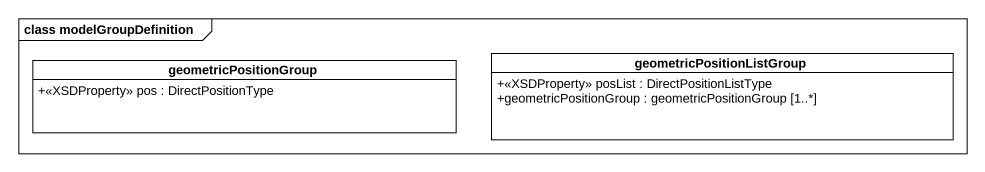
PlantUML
@startuml
mainframe class modelGroupDefinition
hide circle
hide empty members
skinparam classAttributeIconSize 0
class geometricPositionGroup {
  +<<XSDProperty>> pos : DirectPositionType
}
class geometricPositionListGroup {
  +<<XSDProperty>> posList : DirectPositionListType
  +geometricPositionGroup : geometricPositionGroup [1..*]
}
@enduml
